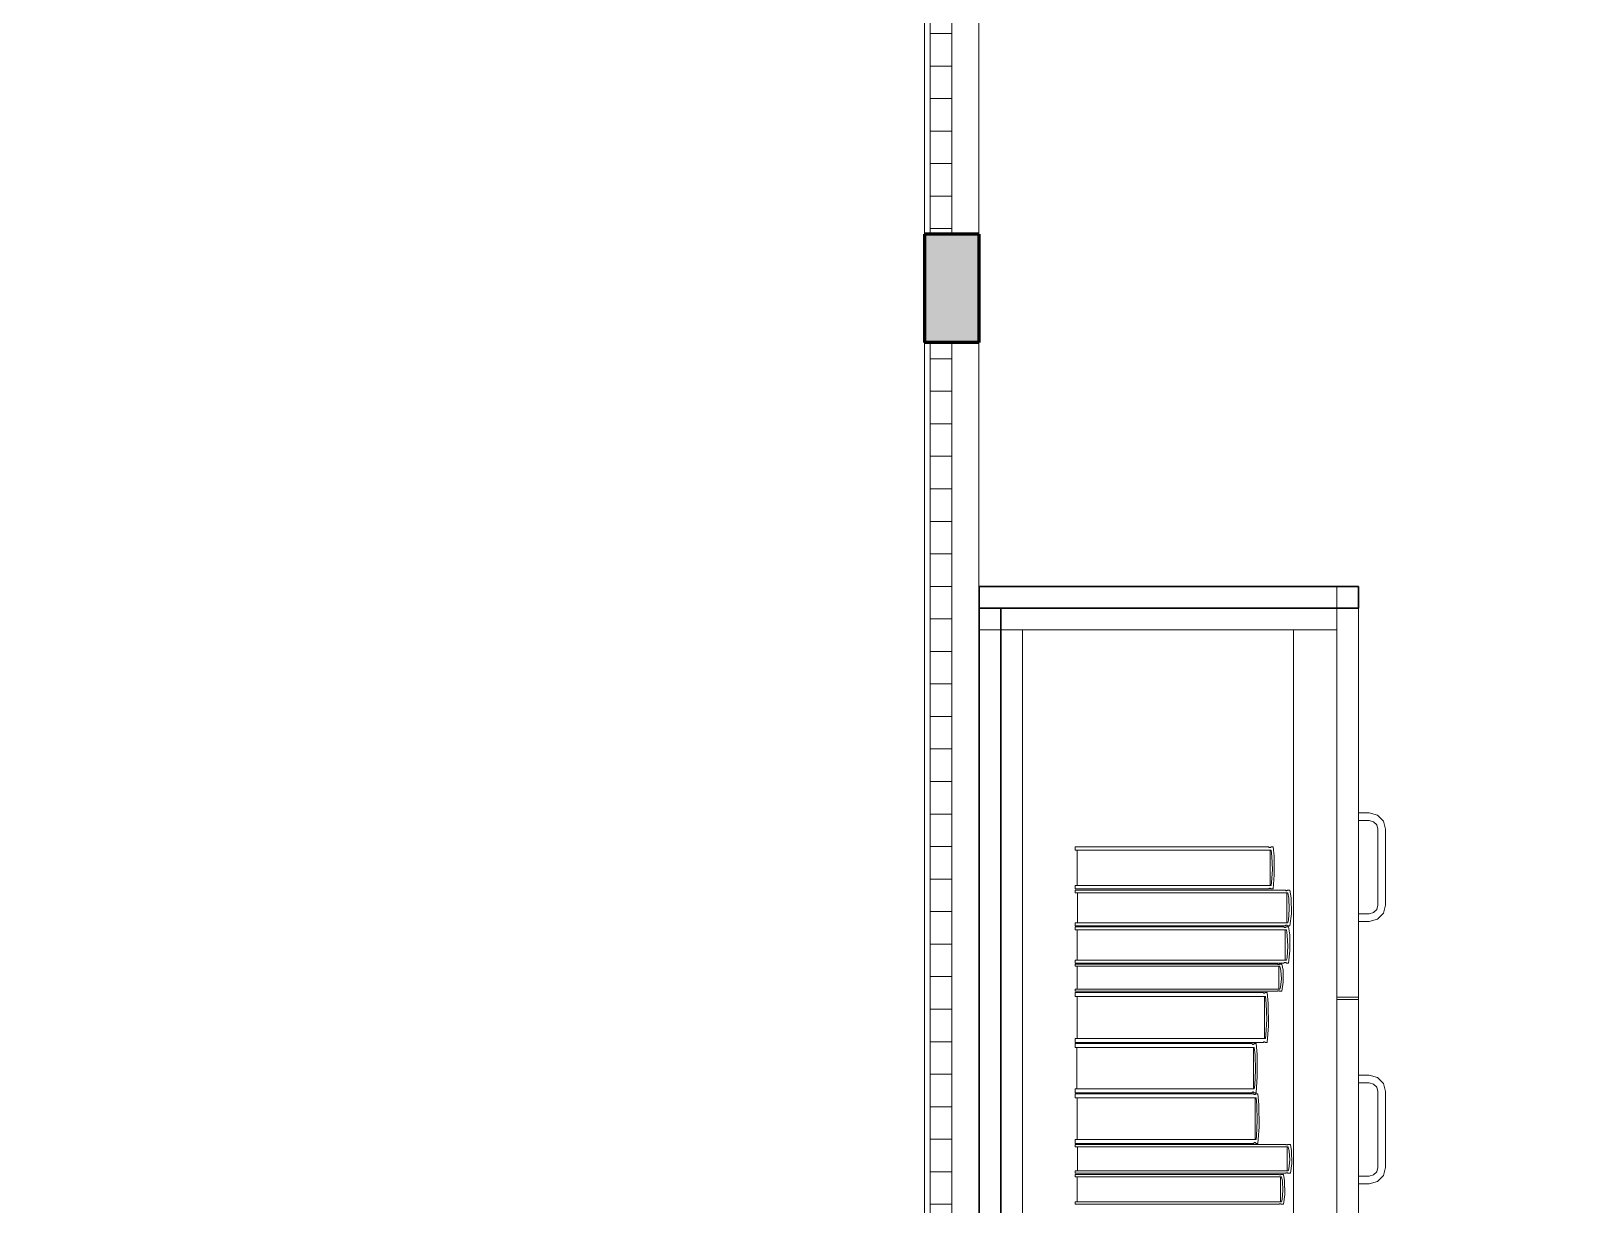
# Model space of a CAD drawing. Header units: inches. Extents: x -19 to 5698, y -728 to 92.
# Drawn here: x 302.17 to 303.605, y 13.229 to 14.312 of the extents above; entities that cross this region are included whole.
import ezdxf

# ---------------------------------------------------------------- set-up
doc = ezdxf.new("R2010")
doc.units = ezdxf.units.IN
doc.header["$MEASUREMENT"] = 0
doc.set_wipeout_variables(frame=1)
doc.linetypes.add('HIDDEN', pattern=[0.375, 0.25, -0.125])
doc.linetypes.add('Wipeout_Contour', pattern=[1, 0, -1])
doc.layers.add('00 conduct tomacorr', color=120, linetype='HIDDEN', lineweight=30)
for name, color, linetype in [('02 _ ARQ _ ZON _ Espacio.3D', 7, 'Continuous'), ('Acabado - Muros', 7, 'Continuous'), ('Interior - Mobiliario', 7, 'Continuous')]:
    doc.layers.add(name, color=color, linetype=linetype)
pattern_1 = [(0, (277.50006, 1e-08), (0, 0.03), [])]

msp = doc.modelspace()

# ---------------------------------------------------------------- linework, layer by layer
at = {"layer": '02 _ ARQ _ ZON _ Espacio.3D', "color": 254, "linetype": 'Continuous', "lineweight": 0, "flags": 128}
msp.add_lwpolyline([(285.82, 11.584, 1.006545), (290.9535, 6.4505), (297.3949, 6.4505), (297.3958, 7.7), (297.6258, 7.7), (297.6258, 6.4505), (302.4195, 6.4505), (302.4195, 7.7), (302.995, 7.7), (302.995, 17.35), (301.67, 17.35), (301.67, 16.9001), (301.07, 16.9), (301.07, 16.2999), (300.57, 16.2998), (300.5701, 17.35), (297.5201, 17.35), (297.5201, 26.5963), (285.82, 26.5963), (285.82, 22.7663), (287.07, 22.7663), (287.07, 22.4977), (285.82, 22.4977)], format="xyb", close=True, dxfattribs=at)
msp.add_lwpolyline([(308.07, 16.5), (307.57, 16.5), (307.57, 17.35), (303.045, 17.35), (303.044, 7.7), (306.9526, 7.7), (306.9514, 7.3505), (307.57, 7.3505), (307.57, 8.1), (308.07, 8.1)], dxfattribs=at)
at = {"layer": 'Interior - Mobiliario', "color": 175, "linetype": 'Continuous', "lineweight": 13}
for p, q in [((303.065, 13.78), (303.375, 13.78)), ((303.065, 12.32), (303.065, 13.78)), ((303.375, 13.78), (303.375, 12.32)), ((303.085, 13.76), (303.335, 13.76)), ((303.085, 13.76), (303.085, 12.34)), ((303.335, 13.76), (303.375, 13.76)), ((303.335, 12.34), (303.335, 13.76)), ((303.375, 13.76), (303.375, 12.34)), ((303.405, 13.591), (303.395, 13.591)), ((303.395, 13.591), (303.395, 13.584)), ((303.4125, 13.589), (303.405, 13.591)), ((303.418, 13.5835), (303.4125, 13.589)), ((303.395, 13.584), (303.405, 13.584)), ((303.405, 13.584), (303.409, 13.5829)), ((303.409, 13.5829), (303.4119, 13.58)), ((303.4119, 13.58), (303.413, 13.576)), ((303.413, 13.576), (303.413, 13.506)), ((303.42, 13.576), (303.418, 13.5835)), ((303.42, 13.506), (303.42, 13.576)), ((303.1337, 13.5566), (303.1337, 13.5597)), ((303.1337, 13.5597), (303.3122, 13.5597)), ((303.3122, 13.5597), (303.3123, 13.5595)), ((303.3123, 13.5595), (303.3126, 13.5593)), ((303.3126, 13.5593), (303.3128, 13.5591)), ((303.3128, 13.5591), (303.3131, 13.5591)), ((303.3131, 13.5591), (303.3134, 13.5591)), ((303.3134, 13.5591), (303.3136, 13.5592)), ((303.3136, 13.5592), (303.3139, 13.5593)), ((303.3139, 13.5593), (303.3141, 13.5596)), ((303.3141, 13.5596), (303.3142, 13.5597)), ((303.3142, 13.5597), (303.3162, 13.5597)), ((303.3162, 13.5597), (303.3172, 13.5512)), ((303.3144, 13.5566), (303.1337, 13.5566)), ((303.1355, 13.524), (303.1355, 13.5566)), ((303.3135, 13.5566), (303.3135, 13.524)), ((303.3152, 13.5508), (303.3144, 13.5566)), ((303.3157, 13.5388), (303.3152, 13.5508)), ((303.3172, 13.5512), (303.3174, 13.5338)), ((303.3149, 13.5269), (303.3157, 13.5388)), ((303.3174, 13.5338), (303.3162, 13.5209)), ((303.1337, 13.5209), (303.1337, 13.524)), ((303.1337, 13.524), (303.3144, 13.524)), ((303.3122, 13.5209), (303.1337, 13.5209)), ((303.1337, 13.5172), (303.1337, 13.5199)), ((303.1337, 13.5199), (303.3274, 13.5199)), ((303.3298, 13.5172), (303.1337, 13.5172)), ((303.1357, 13.4896), (303.1357, 13.5172)), ((303.3123, 13.521), (303.3122, 13.5209)), ((303.3125, 13.5212), (303.3123, 13.521)), ((303.3128, 13.5214), (303.3125, 13.5212)), ((303.313, 13.5215), (303.3128, 13.5214)), ((303.3133, 13.5215), (303.313, 13.5215)), ((303.3136, 13.5214), (303.3133, 13.5215)), ((303.3138, 13.5213), (303.3136, 13.5214)), ((303.3141, 13.5211), (303.3138, 13.5213)), ((303.3142, 13.5209), (303.3141, 13.5211)), ((303.3162, 13.5209), (303.3142, 13.5209)), ((303.3144, 13.524), (303.3149, 13.5269)), ((303.3274, 13.5199), (303.3276, 13.5197)), ((303.3276, 13.5197), (303.3279, 13.5195)), ((303.3279, 13.5195), (303.3281, 13.5194)), ((303.3281, 13.5194), (303.3284, 13.5193)), ((303.3284, 13.5193), (303.3287, 13.5193)), ((303.3287, 13.5193), (303.329, 13.5194)), ((303.3288, 13.5172), (303.3288, 13.4896)), ((303.329, 13.5194), (303.3293, 13.5195)), ((303.3293, 13.5195), (303.3295, 13.5197)), ((303.3295, 13.5197), (303.3296, 13.5199)), ((303.3296, 13.5199), (303.3318, 13.5199)), ((303.3307, 13.5123), (303.3298, 13.5172)), ((303.3318, 13.5199), (303.3329, 13.5126)), ((303.3304, 13.4921), (303.3312, 13.5022)), ((303.3312, 13.5022), (303.3307, 13.5123)), ((303.3329, 13.5126), (303.3331, 13.4979)), ((303.4119, 13.502), (303.409, 13.4991)), ((303.413, 13.506), (303.4119, 13.502)), ((303.418, 13.4985), (303.42, 13.506)), ((303.1337, 13.487), (303.1337, 13.4896)), ((303.1337, 13.4896), (303.3298, 13.4896)), ((303.3278, 13.4873), (303.3275, 13.4871)), ((303.3281, 13.4875), (303.3278, 13.4873)), ((303.3284, 13.4875), (303.3281, 13.4875)), ((303.3286, 13.4875), (303.3284, 13.4875)), ((303.3289, 13.4875), (303.3286, 13.4875)), ((303.3292, 13.4873), (303.3289, 13.4875)), ((303.3295, 13.4872), (303.3292, 13.4873)), ((303.3298, 13.4896), (303.3304, 13.4921)), ((303.3331, 13.4979), (303.3318, 13.487)), ((303.405, 13.498), (303.395, 13.498)), ((303.395, 13.498), (303.395, 13.491)), ((303.395, 13.491), (303.405, 13.491)), ((303.409, 13.4991), (303.405, 13.498)), ((303.405, 13.491), (303.4125, 13.493)), ((303.4125, 13.493), (303.418, 13.4985)), ((303.3274, 13.487), (303.1337, 13.487)), ((303.1337, 13.4833), (303.1337, 13.486)), ((303.1337, 13.486), (303.3262, 13.486)), ((303.3285, 13.4833), (303.1337, 13.4833)), ((303.1356, 13.4553), (303.1356, 13.4833)), ((303.3262, 13.486), (303.3263, 13.4858)), ((303.3263, 13.4858), (303.3266, 13.4856)), ((303.3266, 13.4856), (303.3268, 13.4855)), ((303.3268, 13.4855), (303.3271, 13.4854)), ((303.3271, 13.4854), (303.3274, 13.4854)), ((303.3275, 13.4871), (303.3274, 13.487)), ((303.3274, 13.4854), (303.3277, 13.4855)), ((303.3275, 13.4833), (303.3275, 13.4553)), ((303.3277, 13.4855), (303.328, 13.4857)), ((303.328, 13.4857), (303.3282, 13.4859)), ((303.3282, 13.4859), (303.3283, 13.486)), ((303.3283, 13.486), (303.3305, 13.486)), ((303.3294, 13.4783), (303.3285, 13.4833)), ((303.3299, 13.468), (303.3294, 13.4783)), ((303.3296, 13.487), (303.3295, 13.4872)), ((303.3318, 13.487), (303.3296, 13.487)), ((303.3305, 13.486), (303.3316, 13.4787)), ((303.3316, 13.4787), (303.3318, 13.4637)), ((303.3291, 13.4578), (303.3299, 13.468)), ((303.3318, 13.4637), (303.3305, 13.4526)), ((303.1337, 13.4526), (303.1337, 13.4553)), ((303.1337, 13.4553), (303.3285, 13.4553)), ((303.3262, 13.4526), (303.1337, 13.4526)), ((303.1337, 13.4496), (303.1337, 13.4516)), ((303.1337, 13.4516), (303.3202, 13.4516)), ((303.3225, 13.4496), (303.1337, 13.4496)), ((303.1356, 13.4285), (303.1356, 13.4496)), ((303.3202, 13.4516), (303.3204, 13.4515)), ((303.3204, 13.4515), (303.3206, 13.4513)), ((303.3206, 13.4513), (303.3209, 13.4512)), ((303.3209, 13.4512), (303.3212, 13.4512)), ((303.3212, 13.4512), (303.3215, 13.4512)), ((303.3215, 13.4512), (303.3218, 13.4512)), ((303.3216, 13.4496), (303.3216, 13.4285)), ((303.3218, 13.4512), (303.322, 13.4513)), ((303.322, 13.4513), (303.3223, 13.4515)), ((303.3223, 13.4515), (303.3224, 13.4516)), ((303.3224, 13.4516), (303.3244, 13.4516)), ((303.3234, 13.4458), (303.3225, 13.4496)), ((303.3239, 13.4381), (303.3234, 13.4458)), ((303.3244, 13.4516), (303.3255, 13.4461)), ((303.3255, 13.4461), (303.3257, 13.4349)), ((303.3263, 13.4527), (303.3262, 13.4526)), ((303.3265, 13.4529), (303.3263, 13.4527)), ((303.3268, 13.4531), (303.3265, 13.4529)), ((303.3271, 13.4531), (303.3268, 13.4531)), ((303.3274, 13.4531), (303.3271, 13.4531)), ((303.3276, 13.4531), (303.3274, 13.4531)), ((303.3279, 13.453), (303.3276, 13.4531)), ((303.3282, 13.4528), (303.3279, 13.453)), ((303.3283, 13.4526), (303.3282, 13.4528)), ((303.3305, 13.4526), (303.3283, 13.4526)), ((303.3285, 13.4553), (303.3291, 13.4578)), ((303.3225, 13.4285), (303.3231, 13.4304)), ((303.3231, 13.4304), (303.3239, 13.4381)), ((303.3257, 13.4349), (303.3244, 13.4265)), ((303.1337, 13.4265), (303.1337, 13.4285)), ((303.1337, 13.4285), (303.3225, 13.4285)), ((303.3202, 13.4265), (303.1337, 13.4265)), ((303.1337, 13.4218), (303.1337, 13.4255)), ((303.1337, 13.4255), (303.307, 13.4255)), ((303.3091, 13.4218), (303.1337, 13.4218)), ((303.1354, 13.3829), (303.1354, 13.4218)), ((303.307, 13.4255), (303.3071, 13.4253)), ((303.3071, 13.4253), (303.3074, 13.425)), ((303.3074, 13.425), (303.3076, 13.4248)), ((303.3076, 13.4248), (303.3079, 13.4248)), ((303.3079, 13.4248), (303.3081, 13.4248)), ((303.3081, 13.4248), (303.3084, 13.4249)), ((303.3082, 13.4218), (303.3082, 13.3829)), ((303.3084, 13.4249), (303.3086, 13.4251)), ((303.3086, 13.4251), (303.3088, 13.4254)), ((303.3088, 13.4254), (303.3089, 13.4255)), ((303.3089, 13.4255), (303.3109, 13.4255)), ((303.3099, 13.4149), (303.3091, 13.4218)), ((303.3109, 13.4255), (303.3118, 13.4154)), ((303.3204, 13.4266), (303.3202, 13.4265)), ((303.3206, 13.4268), (303.3204, 13.4266)), ((303.3209, 13.4269), (303.3206, 13.4268)), ((303.3211, 13.4269), (303.3209, 13.4269)), ((303.3214, 13.4269), (303.3211, 13.4269)), ((303.3217, 13.4269), (303.3214, 13.4269)), ((303.322, 13.4268), (303.3217, 13.4269)), ((303.3222, 13.4267), (303.322, 13.4268)), ((303.3224, 13.4265), (303.3222, 13.4267)), ((303.3244, 13.4265), (303.3224, 13.4265)), ((303.395, 13.421), (303.375, 13.421)), ((303.375, 13.06), (303.375, 13.419)), ((303.395, 13.419), (303.375, 13.419)), ((303.395, 13.06), (303.395, 13.419)), ((303.3104, 13.4006), (303.3099, 13.4149)), ((303.3118, 13.4154), (303.3121, 13.3947)), ((303.3096, 13.3864), (303.3104, 13.4006)), ((303.3121, 13.3947), (303.3109, 13.3792)), ((303.1337, 13.3792), (303.1337, 13.3829)), ((303.1337, 13.3829), (303.3091, 13.3829)), ((303.307, 13.3792), (303.1337, 13.3792)), ((303.1337, 13.3746), (303.1337, 13.3782)), ((303.1337, 13.3782), (303.2969, 13.3782)), ((303.2989, 13.3746), (303.1337, 13.3746)), ((303.1353, 13.3366), (303.1353, 13.3746)), ((303.2969, 13.3782), (303.2971, 13.378)), ((303.2971, 13.378), (303.2973, 13.3777)), ((303.2973, 13.3777), (303.2975, 13.3775)), ((303.2975, 13.3775), (303.2978, 13.3775)), ((303.2978, 13.3775), (303.298, 13.3775)), ((303.298, 13.3775), (303.2982, 13.3776)), ((303.2981, 13.3746), (303.2981, 13.3366)), ((303.2982, 13.3776), (303.2985, 13.3778)), ((303.2985, 13.3778), (303.2987, 13.378)), ((303.2987, 13.378), (303.2988, 13.3782)), ((303.2988, 13.3782), (303.3006, 13.3782)), ((303.2997, 13.3678), (303.2989, 13.3746)), ((303.3006, 13.3782), (303.3015, 13.3683)), ((303.3071, 13.3794), (303.307, 13.3792)), ((303.3073, 13.3797), (303.3071, 13.3794)), ((303.3075, 13.3799), (303.3073, 13.3797)), ((303.3078, 13.38), (303.3075, 13.3799)), ((303.3081, 13.38), (303.3078, 13.38)), ((303.3083, 13.3799), (303.3081, 13.38)), ((303.3086, 13.3797), (303.3083, 13.3799)), ((303.3088, 13.3795), (303.3086, 13.3797)), ((303.3089, 13.3792), (303.3088, 13.3795)), ((303.3109, 13.3792), (303.3089, 13.3792)), ((303.3091, 13.3829), (303.3096, 13.3864)), ((303.3001, 13.3539), (303.2997, 13.3678)), ((303.3015, 13.3683), (303.3017, 13.348)), ((303.2994, 13.34), (303.3001, 13.3539)), ((303.3017, 13.348), (303.3006, 13.3329)), ((303.395, 13.349), (303.405, 13.349)), ((303.395, 13.342), (303.395, 13.349)), ((303.405, 13.349), (303.4125, 13.347)), ((303.4125, 13.347), (303.418, 13.3415)), ((303.1337, 13.3329), (303.1337, 13.3366)), ((303.1337, 13.3366), (303.2989, 13.3366)), ((303.2969, 13.3329), (303.1337, 13.3329)), ((303.1337, 13.3283), (303.1337, 13.3319)), ((303.1337, 13.3319), (303.2985, 13.3319)), ((303.297, 13.3331), (303.2969, 13.3329)), ((303.2972, 13.3334), (303.297, 13.3331)), ((303.2975, 13.3336), (303.2972, 13.3334)), ((303.2977, 13.3337), (303.2975, 13.3336)), ((303.298, 13.3337), (303.2977, 13.3337)), ((303.2982, 13.3336), (303.298, 13.3337)), ((303.2984, 13.3334), (303.2982, 13.3336)), ((303.2986, 13.3332), (303.2984, 13.3334)), ((303.2985, 13.3319), (303.2986, 13.3317)), ((303.2988, 13.3329), (303.2986, 13.3332)), ((303.2986, 13.3317), (303.2988, 13.3314)), ((303.3006, 13.3329), (303.2988, 13.3329)), ((303.2988, 13.3314), (303.2991, 13.3313)), ((303.2989, 13.3366), (303.2994, 13.34)), ((303.2991, 13.3313), (303.2993, 13.3312)), ((303.2993, 13.3312), (303.2996, 13.3312)), ((303.2996, 13.3312), (303.2998, 13.3313)), ((303.2998, 13.3313), (303.3, 13.3315)), ((303.3, 13.3315), (303.3002, 13.3318)), ((303.3002, 13.3318), (303.3003, 13.3319)), ((303.3003, 13.3319), (303.3022, 13.3319)), ((303.3022, 13.3319), (303.3031, 13.3219)), ((303.405, 13.342), (303.395, 13.342)), ((303.409, 13.3409), (303.405, 13.342)), ((303.4119, 13.338), (303.409, 13.3409)), ((303.413, 13.334), (303.4119, 13.338)), ((303.413, 13.264), (303.413, 13.334)), ((303.418, 13.3415), (303.42, 13.334)), ((303.42, 13.334), (303.42, 13.264)), ((303.3005, 13.3283), (303.1337, 13.3283)), ((303.1354, 13.2899), (303.1354, 13.3283)), ((303.2996, 13.3283), (303.2996, 13.2899)), ((303.3013, 13.3214), (303.3005, 13.3283)), ((303.3017, 13.3074), (303.3013, 13.3214)), ((303.3031, 13.3219), (303.3033, 13.3015)), ((303.301, 13.2933), (303.3017, 13.3074)), ((303.3033, 13.3015), (303.3022, 13.2862)), ((303.1337, 13.2862), (303.1337, 13.2899)), ((303.1337, 13.2899), (303.3005, 13.2899)), ((303.2986, 13.2864), (303.2985, 13.2862)), ((303.2988, 13.2867), (303.2986, 13.2864)), ((303.299, 13.2869), (303.2988, 13.2867)), ((303.2992, 13.287), (303.299, 13.2869)), ((303.2995, 13.287), (303.2992, 13.287)), ((303.2997, 13.2869), (303.2995, 13.287)), ((303.3, 13.2867), (303.2997, 13.2869)), ((303.3002, 13.2865), (303.3, 13.2867)), ((303.3003, 13.2862), (303.3002, 13.2865)), ((303.3005, 13.2899), (303.301, 13.2933)), ((303.2985, 13.2862), (303.1337, 13.2862)), ((303.1337, 13.2831), (303.1337, 13.2852)), ((303.1337, 13.2852), (303.3279, 13.2852)), ((303.3303, 13.2831), (303.1337, 13.2831)), ((303.1357, 13.2608), (303.1357, 13.2831)), ((303.3022, 13.2862), (303.3003, 13.2862)), ((303.3279, 13.2852), (303.3281, 13.2851)), ((303.3281, 13.2851), (303.3283, 13.2849)), ((303.3283, 13.2849), (303.3286, 13.2848)), ((303.3286, 13.2848), (303.3289, 13.2848)), ((303.3289, 13.2848), (303.3292, 13.2848)), ((303.3292, 13.2848), (303.3295, 13.2848)), ((303.3293, 13.2831), (303.3293, 13.2608)), ((303.3295, 13.2848), (303.3297, 13.2849)), ((303.3297, 13.2849), (303.33, 13.2851)), ((303.33, 13.2851), (303.3301, 13.2852)), ((303.3301, 13.2852), (303.3323, 13.2852)), ((303.3312, 13.2791), (303.3303, 13.2831)), ((303.3317, 13.2709), (303.3312, 13.2791)), ((303.3323, 13.2852), (303.3333, 13.2794)), ((303.3333, 13.2794), (303.3336, 13.2675)), ((303.1337, 13.2586), (303.1337, 13.2608)), ((303.1337, 13.2608), (303.3303, 13.2608)), ((303.3279, 13.2586), (303.1337, 13.2586)), ((303.328, 13.2587), (303.3279, 13.2586)), ((303.3283, 13.2589), (303.328, 13.2587)), ((303.3285, 13.259), (303.3283, 13.2589)), ((303.3288, 13.2591), (303.3285, 13.259)), ((303.3291, 13.2591), (303.3288, 13.2591)), ((303.3294, 13.259), (303.3291, 13.2591)), ((303.3297, 13.2589), (303.3294, 13.259)), ((303.3299, 13.2588), (303.3297, 13.2589)), ((303.3301, 13.2586), (303.3299, 13.2588)), ((303.3323, 13.2586), (303.3301, 13.2586)), ((303.3303, 13.2608), (303.3309, 13.2628)), ((303.3309, 13.2628), (303.3317, 13.2709)), ((303.3336, 13.2675), (303.3323, 13.2586)), ((303.409, 13.2571), (303.4119, 13.26)), ((303.4119, 13.26), (303.413, 13.264)), ((303.42, 13.264), (303.418, 13.2565)), ((303.1337, 13.2554), (303.1337, 13.2576)), ((303.1337, 13.2576), (303.3216, 13.2576)), ((303.3239, 13.2554), (303.1337, 13.2554)), ((303.1356, 13.2322), (303.1356, 13.2554)), ((303.3216, 13.2576), (303.3218, 13.2575)), ((303.3218, 13.2575), (303.322, 13.2573)), ((303.322, 13.2573), (303.3223, 13.2572)), ((303.3223, 13.2572), (303.3226, 13.2572)), ((303.3226, 13.2572), (303.3229, 13.2572)), ((303.3229, 13.2572), (303.3231, 13.2572)), ((303.323, 13.2554), (303.323, 13.2322)), ((303.3231, 13.2572), (303.3234, 13.2574)), ((303.3234, 13.2574), (303.3236, 13.2575)), ((303.3236, 13.2575), (303.3237, 13.2576)), ((303.3237, 13.2576), (303.3258, 13.2576)), ((303.3248, 13.2513), (303.3239, 13.2554)), ((303.3253, 13.2428), (303.3248, 13.2513)), ((303.3258, 13.2576), (303.3269, 13.2516)), ((303.3269, 13.2516), (303.3271, 13.2392)), ((303.395, 13.256), (303.405, 13.256)), ((303.395, 13.249), (303.395, 13.256)), ((303.405, 13.249), (303.395, 13.249)), ((303.405, 13.256), (303.409, 13.2571)), ((303.4125, 13.251), (303.405, 13.249)), ((303.418, 13.2565), (303.4125, 13.251)), ((303.1337, 13.23), (303.1337, 13.2322)), ((303.1337, 13.2322), (303.3239, 13.2322)), ((303.3216, 13.23), (303.1337, 13.23)), ((303.3217, 13.2301), (303.3216, 13.23)), ((303.322, 13.2302), (303.3217, 13.2301)), ((303.3222, 13.2304), (303.322, 13.2302)), ((303.3225, 13.2304), (303.3222, 13.2304)), ((303.3228, 13.2304), (303.3225, 13.2304)), ((303.3231, 13.2304), (303.3228, 13.2304)), ((303.3233, 13.2303), (303.3231, 13.2304)), ((303.3236, 13.2301), (303.3233, 13.2303)), ((303.3237, 13.23), (303.3236, 13.2301)), ((303.3258, 13.23), (303.3237, 13.23)), ((303.3239, 13.2322), (303.3245, 13.2343)), ((303.3245, 13.2343), (303.3253, 13.2428)), ((303.3271, 13.2392), (303.3258, 13.23))]:
    msp.add_line(p, q, dxfattribs=at)

# ---------------------------------------------------------------- next in the draw order: wipeouts: each hides what was drawn before it
at = {"color": 254, "linetype": 'Wipeout_Contour', "lineweight": 0, "ltscale": 14626.1821}
msp.add_wipeout([(302.9947, 16.2584), (302.9947, 14.1249), (303.0447, 14.1249), (303.0447, 16.2749), (303.0277, 16.2749), (303.0277, 16.2584)], dxfattribs=at).dxf.layer = 'Acabado - Muros'
at = {"color": 254, "linetype": 'Wipeout_Contour', "lineweight": 0, "ltscale": 9751.068478}
msp.add_wipeout([(303.065, 13.78), (303.045, 13.78), (303.045, 12.32), (303.065, 12.32)], dxfattribs=at).dxf.layer = 'Interior - Mobiliario'

# ---------------------------------------------------------------- next in the draw order: linework, layer by layer
at = {"layer": 'Acabado - Muros', "color": 251, "linetype": 'Continuous', "lineweight": 13, "flags": 128}
for points in [[(303.0447, 14.1249), (303.0447, 16.2749), (303.0447, 17.25)], [(302.9947, 14.1249), (302.9947, 16.2584)]]:
    msp.add_lwpolyline(points, dxfattribs=at)
at = {"layer": 'Interior - Mobiliario', "color": 175, "linetype": 'Continuous', "lineweight": 30}
for p, q in [((303.045, 12.32), (303.045, 13.78)), ((303.065, 13.78), (303.045, 13.78)), ((303.065, 12.32), (303.065, 13.78))]:
    msp.add_line(p, q, dxfattribs=at)
at = {"layer": 'Interior - Mobiliario', "color": 175, "linetype": 'Continuous', "lineweight": 13}
for p, q in [((303.045, 13.78), (303.065, 13.78)), ((303.045, 12.32), (303.045, 13.78)), ((303.065, 13.78), (303.065, 12.32)), ((303.045, 13.76), (303.085, 13.76)), ((303.045, 12.34), (303.045, 13.76))]:
    msp.add_line(p, q, dxfattribs=at)

# ---------------------------------------------------------------- next in the draw order: wipeouts: each hides what was drawn before it
at = {"color": 254, "linetype": 'Wipeout_Contour', "lineweight": 0, "ltscale": 9750.937324}
msp.add_wipeout([(302.9997, 16.2584), (302.9997, 14.1249), (303.0197, 14.1249), (303.0197, 16.2584)], dxfattribs=at).dxf.layer = 'Acabado - Muros'
at = {"color": 254, "linetype": 'Wipeout_Contour', "lineweight": 0, "ltscale": 9751.744328}
msp.add_wipeout([(303.395, 13.8), (303.045, 13.8), (303.045, 13.78), (303.395, 13.78)], dxfattribs=at).dxf.layer = 'Interior - Mobiliario'

# ---------------------------------------------------------------- next in the draw order: hatches: boundary and pattern name
at = {"layer": 'Acabado - Muros', "linetype": 'Continuous', "lineweight": 0}
h = msp.add_hatch(dxfattribs=at)
h.set_pattern_fill('CONTRACHAPADO_0002', color=254, style=0, pattern_type=2)
h.set_pattern_definition(pattern_1)
h.paths.add_polyline_path([(302.9997, 16.2584), (302.9997, 14.1249), (303.0197, 14.1249), (303.0197, 16.2584)])

# ---------------------------------------------------------------- next in the draw order: linework, layer by layer
at = {"layer": 'Acabado - Muros', "color": 7, "linetype": 'Continuous', "lineweight": 60}
msp.add_line((303.0447, 14.1249), (302.9947, 14.1249), dxfattribs=at)
at = {"layer": 'Acabado - Muros', "color": 7, "linetype": 'Continuous', "lineweight": 13, "flags": 128}
msp.add_lwpolyline([(302.9997, 16.2584), (303.0197, 16.2584), (303.0197, 14.1249), (302.9997, 14.1249)], close=True, dxfattribs=at)
at = {"layer": 'Interior - Mobiliario', "color": 175, "linetype": 'Continuous', "lineweight": 30}
for p, q in [((303.045, 13.78), (303.045, 13.8)), ((303.395, 13.8), (303.045, 13.8)), ((303.395, 13.78), (303.395, 13.8)), ((303.395, 13.78), (303.045, 13.78))]:
    msp.add_line(p, q, dxfattribs=at)
at = {"layer": 'Interior - Mobiliario', "color": 175, "linetype": 'Continuous', "lineweight": 13}
for p, q in [((303.045, 13.8), (303.395, 13.8)), ((303.045, 13.78), (303.045, 13.8)), ((303.045, 13.8), (303.375, 13.8)), ((303.045, 13.76), (303.045, 13.8)), ((303.395, 13.8), (303.045, 13.8)), ((303.045, 13.8), (303.045, 12.3)), ((303.375, 13.8), (303.375, 13.76)), ((303.395, 13.8), (303.395, 13.78)), ((303.395, 12.3), (303.395, 13.8)), ((303.395, 13.78), (303.045, 13.78)), ((303.045, 13.78), (303.395, 13.78)), ((303.045, 12.32), (303.045, 13.78)), ((303.065, 13.78), (303.395, 13.78)), ((303.065, 12.32), (303.065, 13.78)), ((303.065, 13.78), (303.375, 13.78)), ((303.065, 12.32), (303.065, 13.78)), ((303.065, 13.78), (303.375, 13.78)), ((303.065, 12.32), (303.065, 13.78)), ((303.375, 13.78), (303.375, 12.32)), ((303.375, 13.78), (303.375, 12.32)), ((303.375, 13.78), (303.375, 13.421)), ((303.395, 13.78), (303.375, 13.78)), ((303.395, 13.78), (303.395, 12.32)), ((303.395, 13.78), (303.395, 12.32)), ((303.395, 13.78), (303.395, 13.421))]:
    msp.add_line(p, q, dxfattribs=at)

# ---------------------------------------------------------------- next in the draw order: wipeouts: each hides what was drawn before it
at = {"color": 254, "linetype": 'Wipeout_Contour', "lineweight": 0, "ltscale": 14626.068276}
msp.add_wipeout([(303.0447, 14.0249), (302.9947, 14.0249), (302.9947, 11.8914), (303.0277, 11.8914), (303.0277, 11.8749), (303.0447, 11.8749)], dxfattribs=at).dxf.layer = 'Acabado - Muros'

# ---------------------------------------------------------------- next in the draw order: linework, layer by layer
at = {"layer": 'Acabado - Muros', "color": 7, "linetype": 'Continuous', "lineweight": 60}
msp.add_line((303.0447, 14.1249), (303.0447, 14.0249), dxfattribs=at)
at = {"layer": 'Acabado - Muros', "color": 251, "linetype": 'Continuous', "lineweight": 13, "flags": 128}
for points in [[(302.9947, 11.8914), (302.9947, 14.0249)], [(303.0447, 9.7249), (303.0447, 11.8749), (303.0447, 14.0249)]]:
    msp.add_lwpolyline(points, dxfattribs=at)

# ---------------------------------------------------------------- next in the draw order: wipeouts: each hides what was drawn before it
at = {"color": 254, "linetype": 'Wipeout_Contour', "lineweight": 0, "ltscale": 9750.885746}
msp.add_wipeout([(302.9997, 14.0249), (302.9997, 11.8914), (303.0197, 11.8914), (303.0197, 14.0249)], dxfattribs=at).dxf.layer = 'Acabado - Muros'

# ---------------------------------------------------------------- next in the draw order: hatches: boundary and pattern name
at = {"layer": 'Acabado - Muros', "linetype": 'Continuous', "lineweight": 0}
msp.add_hatch(color=254, dxfattribs=at).paths.add_polyline_path([(303.0447, 14.1249), (302.9947, 14.1249), (302.9947, 14.0249), (303.0447, 14.0249)])
h = msp.add_hatch(dxfattribs=at)
h.set_pattern_fill('CONTRACHAPADO_0002', color=254, style=0, pattern_type=2)
h.set_pattern_definition(pattern_1)
h.paths.add_polyline_path([(302.9997, 14.0249), (302.9997, 11.8914), (303.0197, 11.8914), (303.0197, 14.0249)])

# ---------------------------------------------------------------- next in the draw order: linework, layer by layer
at = {"layer": '00 conduct tomacorr'}
msp.add_arc((307.2148, 13.7389, -0.0007), 5.8568, 132.12487, 179.54316, dxfattribs=at)
at = {"layer": 'Acabado - Muros', "color": 7, "linetype": 'Continuous', "lineweight": 60}
for p in [(302.9947, 14.1249), (303.0447, 14.0249)]:
    msp.add_line(p, (302.9947, 14.0249), dxfattribs=at)
at = {"layer": 'Acabado - Muros', "color": 7, "linetype": 'Continuous', "lineweight": 13, "flags": 128}
msp.add_lwpolyline([(302.9997, 14.0249), (303.0197, 14.0249), (303.0197, 11.8914), (302.9997, 11.8914)], close=True, dxfattribs=at)

doc.saveas('drawing.dxf')
